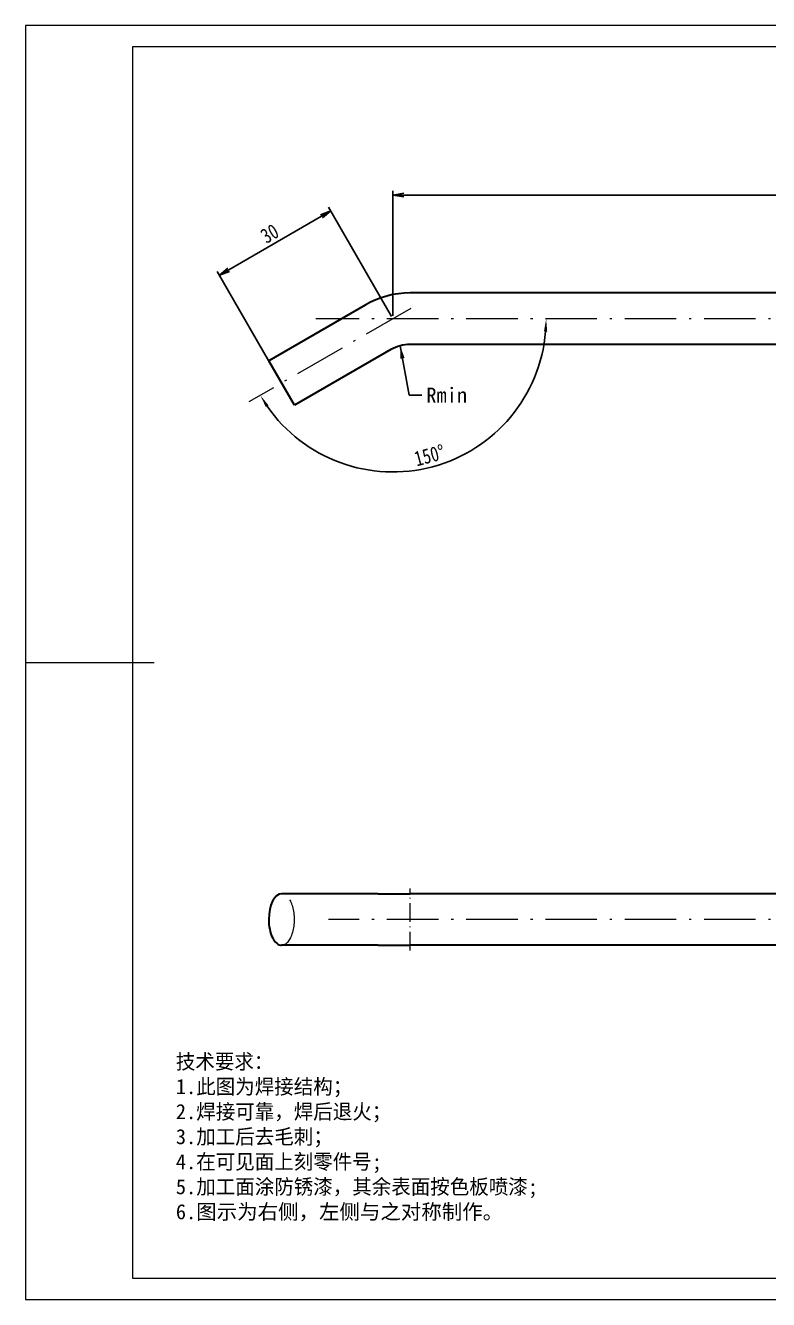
# Model space of a CAD drawing. Header units: millimetres. Extents: x -15766 to 80009, y -9701 to 15159.
# Drawn here: x -8476.4 to -8303.1, y 11134.1 to 11431.1 of the extents above; entities that cross this region are included whole.
import ezdxf

# ---------------------------------------------------------------- set-up
doc = ezdxf.new("R2010")
doc.units = ezdxf.units.MM
for name, pattern in [('CENTER-HOKUTO_1', [16, 13, -1, 1, -1]), ('DASHDOT', [18.5, 12, -3, 0.5, -3]), ('DASHED', [15, 12, -3]), ('HIDDEN-HOKUTO_1', [2, 1, -1])]:
    doc.linetypes.add(name, pattern=pattern)
doc.layers.get('DEFPOINTS').update_dxf_attribs({"lineweight": 18})
for name, color, linetype, lineweight in [('AM_7', 2, 'CENTER-HOKUTO_1', 18), ('AM_HID', 1, 'HIDDEN-HOKUTO_1', 18), ('AM_VIS', 7, 'Continuous', 18), ('CDRAFT0', 7, 'Continuous', 18), ('DIM', 253, 'Continuous', 20), ('title_frame', 7, 'Continuous', 18), ('word_dim', 9, 'Continuous', 18), ('粗实线层_1', 7, 'Continuous', 15)]:
    doc.layers.add(name, color=color, linetype=linetype, lineweight=lineweight)
doc.styles.add('DIM', font='', dxfattribs={"width": 0.8})
doc.styles.get('DIM').set_extended_font_data('NSimSun')
doc.dimstyles.new('1-1', dxfattribs={"dimtxt": 3.5, "dimasz": 3, "dimexe": 1, "dimexo": 0, "dimgap": 1, "dimtad": 1, "dimdsep": 46, "dimtxsty": 'DIM', "dimblk": '_CAXARROW', "dimcen": 0, "dimdle": 6, "dimclrd": 256, "dimclre": 256, "dimclrt": 3, "dimazin": 2, "dimtfac": 0.707107, "dimtmove": 0, "dimatfit": 3, "dimfxl": 0, "dimfrac": 2, "dimtolj": 1, "dimarcsym": 0})
doc.dimstyles.new('1-1$0', dxfattribs={"dimtxt": 3.5, "dimasz": 2.5, "dimexe": 1, "dimexo": 0.625, "dimgap": 0.8, "dimtad": 1, "dimdsep": 46, "dimtxsty": 'DIM', "dimblk": 'OPEN', "dimcen": 0, "dimdle": 5, "dimclrd": 256, "dimclre": 256, "dimclrt": 3, "dimazin": 3, "dimtfac": 0.5, "dimtmove": 0, "dimatfit": 3, "dimldrblk": 'OPEN', "dimfxl": 0, "dimtolj": 1, "dimarcsym": 0})

# ---------------------------------------------------------------- blocks, each defined once
blk = doc.blocks.new('*X3')
at = {"layer": 'CDRAFT0'}
for p, q in [((420, 297), (0, 297)), ((0, 297), (0, 0)), ((420, 0), (420, 297)), ((0, 0), (420, 0))]:
    blk.add_line(p, q, dxfattribs=at)
at = {"layer": '粗实线层_1'}
for p, q in [((210, 297), (210, 287)), ((415, 292), (25, 292)), ((25, 292), (25, 5)), ((415, 5), (415, 292)), ((0, 148.5), (30, 148.5)), ((420, 148.5), (410, 148.5)), ((210, 0), (210, 10)), ((25, 5), (415, 5))]:
    blk.add_line(p, q, dxfattribs=at)
blk = doc.blocks.new('_OPEN')
at = {"color": 0, "linetype": 'ByBlock', "lineweight": -2}
for p, q in [((-1, 0.166667), (0, 0)), ((-1, -0.166667), (0, 0)), ((0, 0), (-1, 0))]:
    blk.add_line(p, q, dxfattribs=at)
blk = doc.blocks.new('*D462')
at = {"layer": 'DEFPOINTS', "color": 0, "transparency": 16777216}
for p in [(-8195.68, 11391.57), (-8195.68, 11368.76), (-8390.68, 11362.76)]:
    blk.add_point(p, dxfattribs=at)
at = {"layer": 'DIM', "linetype": 'Continuous', "lineweight": -2, "transparency": 16777216}
for p, q in [((-8390.68, 11363.38), (-8390.68, 11392.57)), ((-8388.18, 11391.57), (-8198.18, 11391.57)), ((-8195.68, 11369.38), (-8195.68, 11392.57))]:
    blk.add_line(p, q, dxfattribs=at)
at = {"layer": 'DIM', "lineweight": -2, "transparency": 16777216, "xscale": 2.5, "yscale": 2.5, "zscale": 2.5, "rotation": 180}
blk.add_blockref('_OPEN', (-8390.68, 11391.57), dxfattribs=at)
at = {"layer": 'DIM', "lineweight": -2, "transparency": 16777216, "xscale": 2.5, "yscale": 2.5, "zscale": 2.5}
blk.add_blockref('_OPEN', (-8195.68, 11391.57), dxfattribs=at)
at = {"layer": 'DIM', "color": 3, "transparency": 16777216, "insert": (-8293.18, 11394.12), "char_height": 3.5, "attachment_point": 5, "style": 'DIM'}
blk.add_mtext('\\A1;195', dxfattribs=at)
blk = doc.blocks.new('_CAXARROW')
blk.add_hatch(color=0).paths.add_polyline_path([(0, 0), (-1, 0.125), (-1, -0.125)], flags=0)
blk = doc.blocks.new('*D463')
at = {"layer": 'DEFPOINTS', "color": 0, "transparency": 16777216}
for p in [(-8386.51, 11365.16), (-8408.66, 11362.76), (-8176.58, 11362.76), (-8424.31, 11343.34), (-8396.88, 11327.56)]:
    blk.add_point(p, dxfattribs=at)
at = {"layer": 'DIM', "linetype": 'Continuous', "lineweight": -2, "transparency": 16777216}
blk.add_arc((-8390.68, 11362.76), 35.74, 214.8108, 355.1893, dxfattribs=at)
at = {"layer": 'DIM', "lineweight": -2, "transparency": 16777216, "xscale": 3, "yscale": 3, "zscale": 3}
for p, rotation in [((-8354.94, 11362.76), 87.59464701243913), ((-8421.63, 11344.89), 122.4054799763591)]:
    blk.add_blockref('_CAXARROW', p, dxfattribs=dict(at, rotation=rotation))
at = {"layer": 'DIM', "color": 3, "transparency": 16777216, "insert": (-8382.14, 11330.89), "char_height": 3.5, "attachment_point": 5, "rotation": 15.0001, "style": 'DIM'}
blk.add_mtext('\\A1;150°', dxfattribs=at)
blk = doc.blocks.new('*D464')
at = {"layer": 'DEFPOINTS', "color": 0, "transparency": 16777216}
for p in [(-8405.19, 11387.89), (-8390.68, 11362.76), (-8416.66, 11347.76)]:
    blk.add_point(p, dxfattribs=at)
at = {"layer": 'DIM', "linetype": 'Continuous', "lineweight": -2, "transparency": 16777216}
for p, q in [((-8390.99, 11363.3), (-8405.69, 11388.75)), ((-8429, 11374.14), (-8407.35, 11386.64)), ((-8416.97, 11348.3), (-8431.67, 11373.75))]:
    blk.add_line(p, q, dxfattribs=at)
at = {"layer": 'DIM', "lineweight": -2, "transparency": 16777216, "xscale": 2.5, "yscale": 2.5, "zscale": 2.5}
for p, rotation in [((-8405.19, 11387.89), 29.99995299569662), ((-8431.17, 11372.89), 209.9999529956966)]:
    blk.add_blockref('_OPEN', p, dxfattribs=dict(at, rotation=rotation))
at = {"layer": 'DIM', "color": 3, "transparency": 16777216, "insert": (-8419.45, 11382.59), "char_height": 3.5, "attachment_point": 5, "rotation": 30, "style": 'DIM'}
blk.add_mtext('\\A1;30', dxfattribs=at)

msp = doc.modelspace()

# ---------------------------------------------------------------- linework, layer by layer
at = {"layer": 'AM_7', "linetype": 'DASHDOT', "lineweight": 13}
for p, q in [((-8386.50845, 11365.16423), (-8424.30825, 11343.34037)), ((-8176.57974, 11362.75706), (-8408.66021, 11362.75712)), ((-8176.57974, 11222.70265), (-8405.7565, 11222.70262))]:
    msp.add_line(p, q, dxfattribs=at)
at = {"layer": 'AM_7', "linetype": 'DASHDOT', "lineweight": 13, "ltscale": 0.36}
msp.add_line((-8386.65786, 11215.50264), (-8386.65786, 11229.90263), dxfattribs=at)
at = {"layer": 'AM_HID', "linetype": 'DASHED', "lineweight": 13}
msp.add_ellipse((-8416.65786, 11222.70262), major_axis=(0, -6), ratio=0.49999973, start_param=0, end_param=3.141592654, dxfattribs=at)
at = {"layer": 'AM_VIS', "lineweight": 35}
for p, q in [((-8195.67739, 11368.75706), (-8386.65786, 11368.75712)), ((-8397.15786, 11365.94364), (-8419.65786, 11352.95329)), ((-8391.15786, 11355.55131), (-8413.65786, 11342.56095)), ((-8195.67739, 11356.75706), (-8386.65786, 11356.75712)), ((-8394.15786, 11228.70262), (-8416.65786, 11228.70262)), ((-8210.8356, 11228.70265), (-8386.65786, 11228.70262)), ((-8394.15786, 11216.70262), (-8416.65786, 11216.70262)), ((-8195.67739, 11216.70265), (-8386.65786, 11216.70262))]:
    msp.add_line(p, q, dxfattribs=at)
at = {"layer": 'AM_VIS', "lineweight": 35, "ltscale": 0.300001}
msp.add_line((-8413.65786, 11342.56095), (-8419.65786, 11352.95329), dxfattribs=at)
at = {"layer": 'AM_VIS', "lineweight": 35, "ltscale": 0.1875}
for p, q in [((-8394.15786, 11228.70262), (-8386.65786, 11228.70262)), ((-8394.15786, 11216.70262), (-8386.65786, 11216.70262))]:
    msp.add_line(p, q, dxfattribs=at)
at = {"layer": 'AM_VIS', "lineweight": 35}
for radius in [21, 9]:
    msp.add_arc((-8386.65786, 11347.75712), radius, 89.999982, 119.999976, dxfattribs=at)
for start_param, end_param in [(3.141592654, 4.71238898), (4.71238898, 6.283185307)]:
    msp.add_ellipse((-8416.65786, 11222.70262), major_axis=(0, -6), ratio=0.49999973, start_param=start_param, end_param=end_param, dxfattribs=at)

# ---------------------------------------------------------------- block references
at = {"layer": 'title_frame'}
msp.add_blockref('*X3', (-8476.41827, 11134.10436), dxfattribs=at)

# ---------------------------------------------------------------- texts
at = {"layer": 'DIM', "color": 3, "insert": (-8382.90805, 11346.68488), "char_height": 3.5, "attachment_point": 1}
msp.add_mtext('\\A1;Rmin', dxfattribs=at)
at = {"layer": 'word_dim', "linetype": 'Continuous', "ltscale": 4, "insert": (-8441.33693, 11191.32954), "char_height": 3.5, "width": 139.6035818, "attachment_point": 1}
msp.add_mtext('{\\C3;技术要求：\\P1.此图为焊接结构；\\P2.焊接可靠，焊后退火；\\P3.加工后去毛刺；\\P4.在可见面上刻零件号;\\P5.加工面涂防锈漆，其余表面按色板喷漆;\\P\\fNSimSun|b0|i0|c134|p49;6.\\fSimSun|b0|i0|c134|p49;图示为右侧，左侧与之对称制作。}', dxfattribs=at)

# ---------------------------------------------------------------- dimensions: what is measured, and where the dimension line sits
at = {"layer": 'DIM'}
dim = msp.add_linear_dim(base=(-8195.67739, 11391.57122), p1=(-8390.67766, 11362.75712), p2=(-8195.67739, 11368.75706), dimstyle='1-1$0', dxfattribs=at)
dim.commit()
dim.dimension.update_dxf_attribs({"geometry": '*D462', "text_midpoint": (-8293.17753, 11394.12122)})
dim = msp.add_linear_dim(base=(-8405.18566, 11387.88576), p1=(-8416.65786, 11347.75712), p2=(-8390.67766, 11362.75712), angle=29.999953, dimstyle='1-1$0', dxfattribs=at)
dim.commit()
dim.dimension.update_dxf_attribs({"geometry": '*D464', "text_midpoint": (-8419.45084, 11382.59426)})
dim = msp.add_angular_dim_2l(base=(-8396.88395, 11327.5592), line1=((-8386.50845, 11365.16423), (-8424.30825, 11343.34037)), line2=((-8176.57974, 11362.75706), (-8408.66021, 11362.75712)), dimstyle='1-1', dxfattribs=at)
dim.commit()
dim.dimension.update_dxf_attribs({"geometry": '*D463', "text_midpoint": (-8382.13895, 11330.89037)})

# ---------------------------------------------------------------- leaders
at = {"layer": 'DIM', "annotation_type": 0, "has_hookline": 1, "hookline_direction": 0, "text_width": 10.5}
msp.add_leader([(-8388.98723, 11356.45045), (-8386.90805, 11344.93488), (-8383.90805, 11344.93488)], dimstyle='1-1', override={"dimgap": 1, "dimtad": 0}, dxfattribs=at)

doc.saveas('drawing.dxf')
